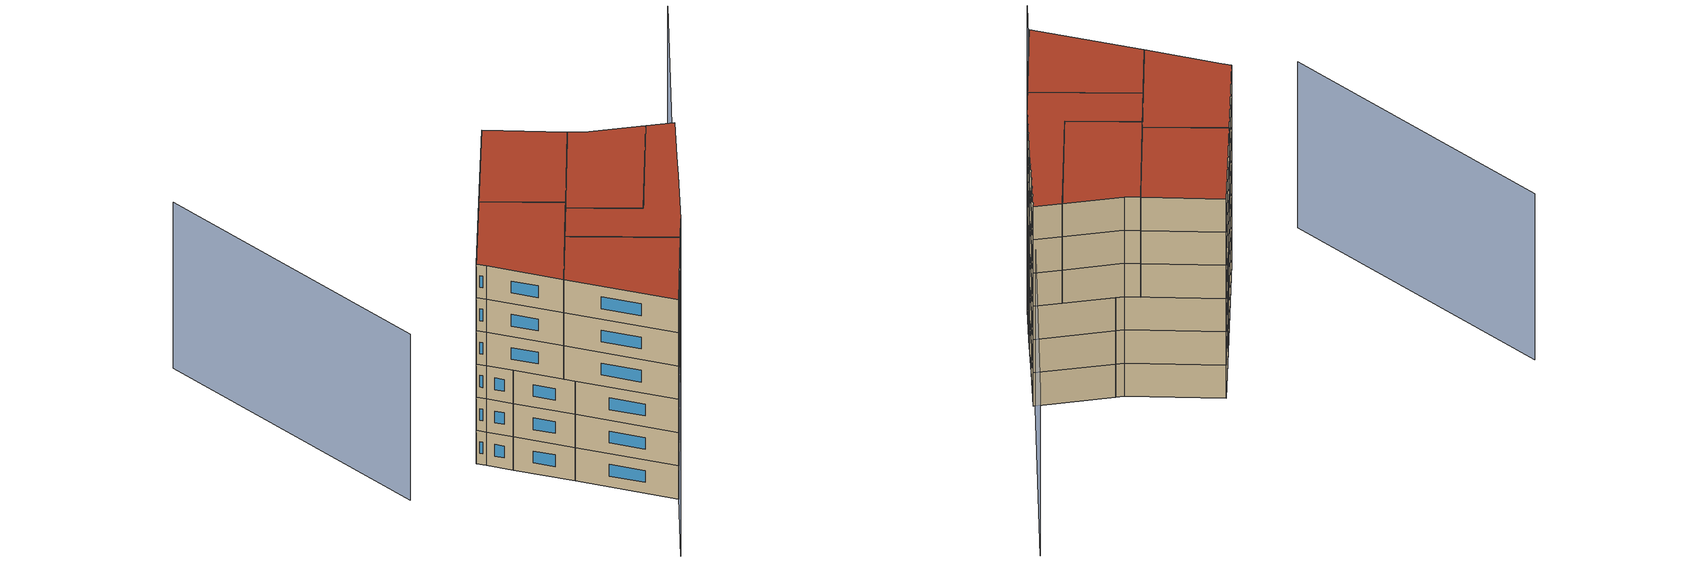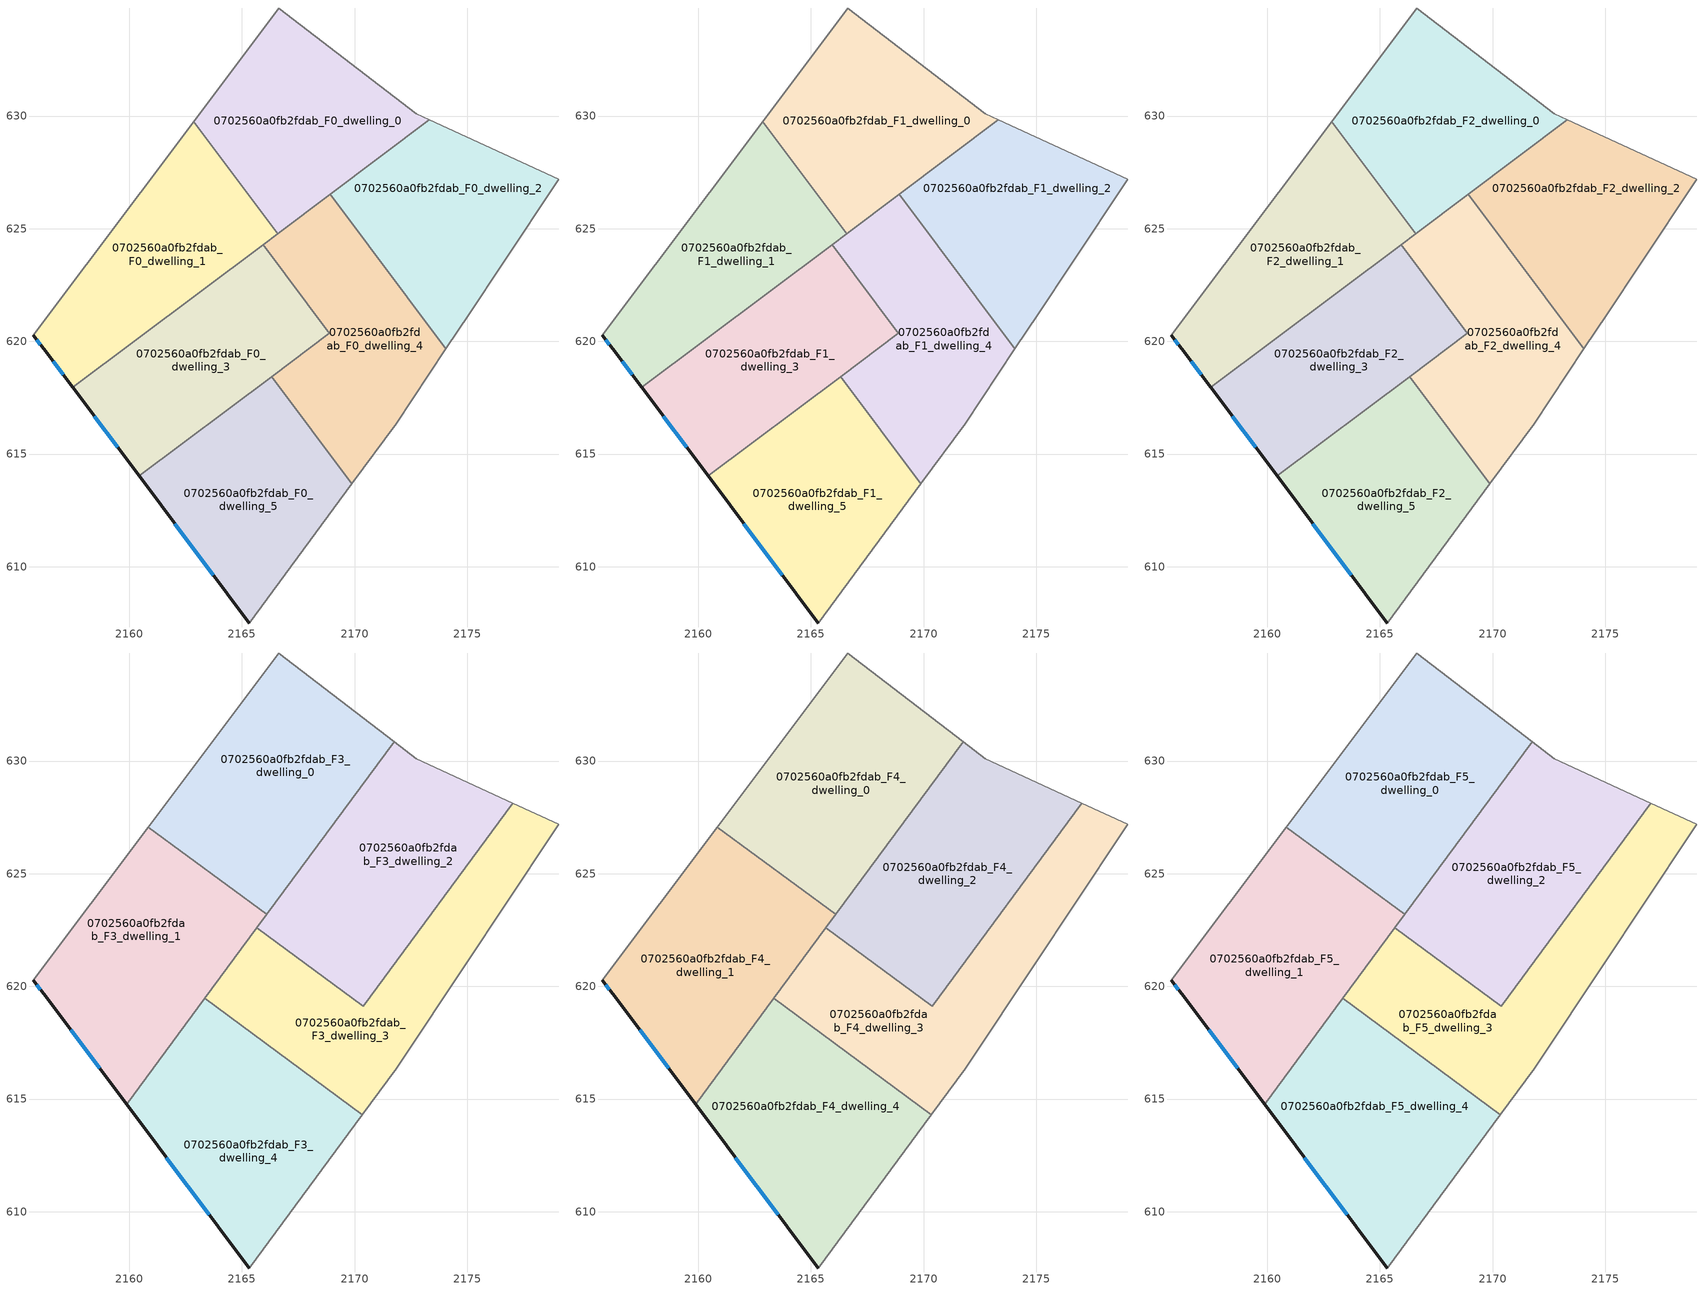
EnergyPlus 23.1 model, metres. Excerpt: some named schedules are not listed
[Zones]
0702560a0fb2fdab_F0_dwelling_0
 floor ground (EU_floor_Construction): 2172.73,630.11 2173.32,629.83 2166.59,624.78 2162.86,629.75 2166.64,634.79 z0
 wall adiabatic (EU_wall_Construction): 2166.59,624.78 2173.32,629.83 2172.73,630.11 2166.64,634.79 2162.86,629.75 z0:3
 wall to 0702560a0fb2fdab_F0_dwelling_1 (EU_wall_Construction): 2162.86,629.75 2166.59,624.78 z0:3
0702560a0fb2fdab_F0_dwelling_1
 floor ground (EU_floor_Construction): 2162.86,629.75 2166.59,624.78 2157.49,617.96 2156.21,619.67 2155.74,620.26 z0
 wall outside (EU_wall_Construction): 2155.74,620.26 2156.21,619.67 2157.49,617.96 z0:3
 wall adiabatic (EU_wall_Construction): 2162.86,629.75 2155.74,620.26 z0:3
 wall to 0702560a0fb2fdab_F0_dwelling_3 (EU_wall_Construction): 2157.49,617.96 2165.94,624.29 z0:3
 wall to 0702560a0fb2fdab_F0_dwelling_4 (EU_wall_Construction): 2165.94,624.29 2166.59,624.78 z0:3
 window (EU_Window_Construction): 2156.63,619.11 2157.08,618.51 / 2155.89,620.07 2156.06,619.86 z0.98:2.02
0702560a0fb2fdab_F0_dwelling_2
 floor ground (EU_floor_Construction): 2179.05,627.2 2176.54,623.42 2175.1,621.25 2174.05,619.67 2168.91,626.52 2173.32,629.83 z0
 wall adiabatic (EU_wall_Construction): 2174.05,619.67 2175.1,621.25 2176.54,623.42 2179.05,627.2 2173.32,629.83 2168.91,626.52 z0:3
 wall to 0702560a0fb2fdab_F0_dwelling_4 (EU_wall_Construction): 2168.91,626.52 2174.05,619.67 z0:3
0702560a0fb2fdab_F0_dwelling_3
 floor ground (EU_floor_Construction): 2165.94,624.29 2168.88,620.37 2160.44,614.03 2157.49,617.96 z0
 wall outside (EU_wall_Construction): 2157.49,617.96 2160.44,614.03 z0:3
 wall to 0702560a0fb2fdab_F0_dwelling_4 (EU_wall_Construction): 2166.31,618.44 2168.88,620.37 2165.94,624.29 z0:3
 wall to 0702560a0fb2fdab_F0_dwelling_5 (EU_wall_Construction): 2160.44,614.03 2166.31,618.44 z0:3
 window (EU_Window_Construction): 2158.45,616.68 2159.48,615.31 z0.98:2.02
0702560a0fb2fdab_F0_dwelling_4
 floor ground (EU_floor_Construction): 2168.91,626.52 2174.05,619.67 2171.84,616.34 2169.88,613.69 2166.31,618.44 2168.88,620.37 2165.94,624.29 z0
 wall adiabatic (EU_wall_Construction): 2169.88,613.69 2171.84,616.34 2174.05,619.67 / 2168.91,626.52 2166.59,624.78 z0:3
 wall to 0702560a0fb2fdab_F0_dwelling_5 (EU_wall_Construction): 2166.31,618.44 2169.88,613.69 z0:3
0702560a0fb2fdab_F0_dwelling_5
 floor ground (EU_floor_Construction): 2166.31,618.44 2169.88,613.69 2165.32,607.5 2160.44,614.03 z0
 wall outside (EU_wall_Construction): 2160.44,614.03 2165.32,607.5 z0:3
 wall adiabatic (EU_wall_Construction): 2165.32,607.5 2169.88,613.69 z0:3
 window (EU_Window_Construction): 2162.02,611.91 2163.73,609.63 z0.98:2.02
0702560a0fb2fdab_F1_dwelling_0
 floor to 0702560a0fb2fdab_F0_dwelling_0 (EU_floor_Construction): 2172.73,630.11 2173.32,629.83 2166.59,624.78 2162.86,629.75 2166.64,634.79 z3
 wall adiabatic (EU_wall_Construction): 2166.59,624.78 2173.32,629.83 2172.73,630.11 2166.64,634.79 2162.86,629.75 z3:6
 wall to 0702560a0fb2fdab_F1_dwelling_1 (EU_wall_Construction): 2162.86,629.75 2166.59,624.78 z3:6
0702560a0fb2fdab_F1_dwelling_1
 floor to 0702560a0fb2fdab_F0_dwelling_1 (EU_floor_Construction): 2162.86,629.75 2166.59,624.78 2157.49,617.96 2156.21,619.67 2155.74,620.26 z3
 wall outside (EU_wall_Construction): 2155.74,620.26 2156.21,619.67 2157.49,617.96 z3:6
 wall adiabatic (EU_wall_Construction): 2162.86,629.75 2155.74,620.26 z3:6
 wall to 0702560a0fb2fdab_F1_dwelling_3 (EU_wall_Construction): 2157.49,617.96 2165.94,624.29 z3:6
 wall to 0702560a0fb2fdab_F1_dwelling_4 (EU_wall_Construction): 2165.94,624.29 2166.59,624.78 z3:6
 window (EU_Window_Construction): 2156.63,619.11 2157.08,618.51 / 2155.89,620.07 2156.06,619.86 z3.98:5.02
0702560a0fb2fdab_F1_dwelling_2
 floor to 0702560a0fb2fdab_F0_dwelling_2 (EU_floor_Construction): 2179.05,627.2 2176.54,623.42 2175.1,621.25 2174.05,619.67 2168.91,626.52 2173.32,629.83 z3
 wall adiabatic (EU_wall_Construction): 2174.05,619.67 2175.1,621.25 2176.54,623.42 2179.05,627.2 2173.32,629.83 2168.91,626.52 z3:6
 wall to 0702560a0fb2fdab_F1_dwelling_4 (EU_wall_Construction): 2168.91,626.52 2174.05,619.67 z3:6
0702560a0fb2fdab_F1_dwelling_3
 floor to 0702560a0fb2fdab_F0_dwelling_3 (EU_floor_Construction): 2165.94,624.29 2168.88,620.37 2160.44,614.03 2157.49,617.96 z3
 wall outside (EU_wall_Construction): 2157.49,617.96 2160.44,614.03 z3:6
 wall to 0702560a0fb2fdab_F1_dwelling_4 (EU_wall_Construction): 2166.31,618.44 2168.88,620.37 2165.94,624.29 z3:6
 wall to 0702560a0fb2fdab_F1_dwelling_5 (EU_wall_Construction): 2160.44,614.03 2166.31,618.44 z3:6
 window (EU_Window_Construction): 2158.45,616.68 2159.48,615.31 z3.98:5.02
0702560a0fb2fdab_F1_dwelling_4
 floor to 0702560a0fb2fdab_F0_dwelling_4 (EU_floor_Construction): 2168.91,626.52 2174.05,619.67 2171.84,616.34 2169.88,613.69 2166.31,618.44 2168.88,620.37 2165.94,624.29 z3
 wall adiabatic (EU_wall_Construction): 2169.88,613.69 2171.84,616.34 2174.05,619.67 / 2168.91,626.52 2166.59,624.78 z3:6
 wall to 0702560a0fb2fdab_F1_dwelling_5 (EU_wall_Construction): 2166.31,618.44 2169.88,613.69 z3:6
0702560a0fb2fdab_F1_dwelling_5
 floor to 0702560a0fb2fdab_F0_dwelling_5 (EU_floor_Construction): 2166.31,618.44 2169.88,613.69 2165.32,607.5 2160.44,614.03 z3
 wall outside (EU_wall_Construction): 2160.44,614.03 2165.32,607.5 z3:6
 wall adiabatic (EU_wall_Construction): 2165.32,607.5 2169.88,613.69 z3:6
 window (EU_Window_Construction): 2162.02,611.91 2163.73,609.63 z3.98:5.02
0702560a0fb2fdab_F2_dwelling_0
 floor to 0702560a0fb2fdab_F1_dwelling_0 (EU_floor_Construction): 2172.73,630.11 2173.32,629.83 2166.59,624.78 2162.86,629.75 2166.64,634.79 z6
 wall adiabatic (EU_wall_Construction): 2166.59,624.78 2173.32,629.83 2172.73,630.11 2166.64,634.79 2162.86,629.75 z6:9
 wall to 0702560a0fb2fdab_F2_dwelling_1 (EU_wall_Construction): 2162.86,629.75 2166.59,624.78 z6:9
0702560a0fb2fdab_F2_dwelling_1
 floor to 0702560a0fb2fdab_F1_dwelling_1 (EU_floor_Construction): 2162.86,629.75 2166.59,624.78 2157.49,617.96 2156.21,619.67 2155.74,620.26 z6
 wall outside (EU_wall_Construction): 2155.74,620.26 2156.21,619.67 2157.49,617.96 z6:9
 wall adiabatic (EU_wall_Construction): 2162.86,629.75 2155.74,620.26 z6:9
 wall to 0702560a0fb2fdab_F2_dwelling_3 (EU_wall_Construction): 2157.49,617.96 2165.94,624.29 z6:9
 wall to 0702560a0fb2fdab_F2_dwelling_4 (EU_wall_Construction): 2165.94,624.29 2166.59,624.78 z6:9
 window (EU_Window_Construction): 2156.63,619.11 2157.08,618.51 / 2155.89,620.07 2156.06,619.86 z6.98:8.02
0702560a0fb2fdab_F2_dwelling_2
 floor to 0702560a0fb2fdab_F1_dwelling_2 (EU_floor_Construction): 2179.05,627.2 2176.54,623.42 2175.1,621.25 2174.05,619.67 2168.91,626.52 2173.32,629.83 z6
 wall adiabatic (EU_wall_Construction): 2174.05,619.67 2175.1,621.25 2176.54,623.42 2179.05,627.2 2173.32,629.83 2168.91,626.52 z6:9
 wall to 0702560a0fb2fdab_F2_dwelling_4 (EU_wall_Construction): 2168.91,626.52 2174.05,619.67 z6:9
0702560a0fb2fdab_F2_dwelling_3
 floor to 0702560a0fb2fdab_F1_dwelling_3 (EU_floor_Construction): 2165.94,624.29 2168.88,620.37 2160.44,614.03 2157.49,617.96 z6
 wall outside (EU_wall_Construction): 2157.49,617.96 2160.44,614.03 z6:9
 wall to 0702560a0fb2fdab_F2_dwelling_4 (EU_wall_Construction): 2166.31,618.44 2168.88,620.37 2165.94,624.29 z6:9
 wall to 0702560a0fb2fdab_F2_dwelling_5 (EU_wall_Construction): 2160.44,614.03 2166.31,618.44 z6:9
 window (EU_Window_Construction): 2158.45,616.68 2159.48,615.31 z6.98:8.02
0702560a0fb2fdab_F2_dwelling_4
 floor to 0702560a0fb2fdab_F1_dwelling_4 (EU_floor_Construction): 2168.91,626.52 2174.05,619.67 2171.84,616.34 2169.88,613.69 2166.31,618.44 2168.88,620.37 2165.94,624.29 z6
 wall adiabatic (EU_wall_Construction): 2169.88,613.69 2171.84,616.34 2174.05,619.67 / 2168.91,626.52 2166.59,624.78 z6:9
 wall to 0702560a0fb2fdab_F2_dwelling_5 (EU_wall_Construction): 2166.31,618.44 2169.88,613.69 z6:9
0702560a0fb2fdab_F2_dwelling_5
 floor to 0702560a0fb2fdab_F1_dwelling_5 (EU_floor_Construction): 2166.31,618.44 2169.88,613.69 2165.32,607.5 2160.44,614.03 z6
 wall outside (EU_wall_Construction): 2160.44,614.03 2165.32,607.5 z6:9
 wall adiabatic (EU_wall_Construction): 2165.32,607.5 2169.88,613.69 z6:9
 window (EU_Window_Construction): 2162.02,611.91 2163.73,609.63 z6.98:8.02
0702560a0fb2fdab_F3_dwelling_0
 floor to 0702560a0fb2fdab_F2_dwelling_0 (EU_floor_Construction): 2171.75,630.86 2168.1,625.92 2166.59,624.78 2162.86,629.75 2166.64,634.79 z9
 floor to 0702560a0fb2fdab_F2_dwelling_1 (EU_floor_Construction): 2162.86,629.75 2166.59,624.78 2165.28,623.8 2160.85,627.07 z9
 floor to 0702560a0fb2fdab_F2_dwelling_3 (EU_floor_Construction): 2165.94,624.29 2166.42,623.64 2166.09,623.2 2165.28,623.8 z9
 floor to 0702560a0fb2fdab_F2_dwelling_4 (EU_floor_Construction): 2168.1,625.92 2166.42,623.64 2165.94,624.29 z9
 wall adiabatic (EU_wall_Construction): 2166.09,623.2 2171.75,630.86 2166.64,634.79 2160.85,627.07 z9:12
 wall to 0702560a0fb2fdab_F3_dwelling_1 (EU_wall_Construction): 2160.85,627.07 2166.09,623.2 z9:12
0702560a0fb2fdab_F3_dwelling_1
 floor to 0702560a0fb2fdab_F2_dwelling_1 (EU_floor_Construction): 2165.28,623.8 2157.49,617.96 2156.21,619.67 2155.74,620.26 2160.85,627.07 z9
 floor to 0702560a0fb2fdab_F2_dwelling_3 (EU_floor_Construction): 2166.09,623.2 2159.88,614.77 2157.49,617.96 2165.28,623.8 z9
 wall outside (EU_wall_Construction): 2155.74,620.26 2156.21,619.67 2159.88,614.77 z9:12
 wall adiabatic (EU_wall_Construction): 2160.85,627.07 2155.74,620.26 z9:12
 wall to 0702560a0fb2fdab_F3_dwelling_4 (EU_wall_Construction): 2159.88,614.77 2163.35,619.47 z9:12
 wall to 0702560a0fb2fdab_F3_dwelling_3 (EU_wall_Construction): 2163.35,619.47 2165.66,622.6 z9:12
 wall to 0702560a0fb2fdab_F3_dwelling_2 (EU_wall_Construction): 2165.66,622.6 2166.09,623.2 z9:12
 window (EU_Window_Construction): 2155.89,620.07 2156.06,619.86 / 2157.4,618.07 2158.69,616.36 z9.98:11.02
0702560a0fb2fdab_F3_dwelling_2
 floor to 0702560a0fb2fdab_F2_dwelling_2 (EU_floor_Construction): 2177.01,628.13 2172.4,621.87 2168.91,626.52 2173.32,629.83 z9
 floor to 0702560a0fb2fdab_F2_dwelling_0 (EU_floor_Construction): 2172.73,630.11 2173.32,629.83 2168.1,625.92 2171.75,630.86 z9
 floor to 0702560a0fb2fdab_F2_dwelling_4 (EU_floor_Construction): 2168.91,626.52 2172.4,621.87 2170.37,619.13 2168.79,620.3 2168.88,620.37 2166.42,623.64 2168.1,625.92 z9
 floor to 0702560a0fb2fdab_F2_dwelling_3 (EU_floor_Construction): 2166.42,623.64 2168.88,620.37 2168.79,620.3 2165.66,622.6 z9
 wall adiabatic (EU_wall_Construction): 2177.01,628.13 2172.73,630.11 2171.75,630.86 2166.09,623.2 z9:12
 wall to 0702560a0fb2fdab_F3_dwelling_3 (EU_wall_Construction): 2165.66,622.6 2170.37,619.13 2177.01,628.13 z9:12
0702560a0fb2fdab_F3_dwelling_3
 floor to 0702560a0fb2fdab_F2_dwelling_3 (EU_floor_Construction): 2168.79,620.3 2165.54,617.86 2163.35,619.47 2165.66,622.6 z9
 floor to 0702560a0fb2fdab_F2_dwelling_2 (EU_floor_Construction): 2179.05,627.2 2176.54,623.42 2175.1,621.25 2174.05,619.67 2172.4,621.87 2177.01,628.13 z9
 floor to 0702560a0fb2fdab_F2_dwelling_4 (EU_floor_Construction): 2172.4,621.87 2174.05,619.67 2171.84,616.34 2170.34,614.31 2168.25,615.86 2166.31,618.44 2168.79,620.3 2170.37,619.13 z9
 floor to 0702560a0fb2fdab_F2_dwelling_5 (EU_floor_Construction): 2166.31,618.44 2168.25,615.86 2165.54,617.86 z9
 wall adiabatic (EU_wall_Construction): 2170.34,614.31 2171.84,616.34 2175.1,621.25 2176.54,623.42 2179.05,627.2 2177.01,628.13 z9:12
 wall to 0702560a0fb2fdab_F3_dwelling_4 (EU_wall_Construction): 2163.35,619.47 2170.34,614.31 z9:12
0702560a0fb2fdab_F3_dwelling_4
 floor to 0702560a0fb2fdab_F2_dwelling_4 (EU_floor_Construction): 2170.34,614.31 2169.88,613.69 2168.25,615.86 z9
 floor to 0702560a0fb2fdab_F2_dwelling_5 (EU_floor_Construction): 2168.25,615.86 2169.88,613.69 2165.32,607.5 2160.44,614.03 2165.54,617.86 z9
 floor to 0702560a0fb2fdab_F2_dwelling_3 (EU_floor_Construction): 2165.54,617.86 2160.44,614.03 2159.88,614.77 2163.35,619.47 z9
 wall outside (EU_wall_Construction): 2159.88,614.77 2165.32,607.5 z9:12
 wall adiabatic (EU_wall_Construction): 2165.32,607.5 2170.34,614.31 z9:12
 window (EU_Window_Construction): 2161.65,612.41 2163.55,609.87 z9.98:11.02
0702560a0fb2fdab_F4_dwelling_0
 floor to 0702560a0fb2fdab_F3_dwelling_0 (EU_floor_Construction): 2171.75,630.86 2166.09,623.2 2160.85,627.07 2166.64,634.79 z12
 wall adiabatic (EU_wall_Construction): 2166.09,623.2 2171.75,630.86 2166.64,634.79 2160.85,627.07 z12:15
 wall to 0702560a0fb2fdab_F4_dwelling_1 (EU_wall_Construction): 2160.85,627.07 2166.09,623.2 z12:15
0702560a0fb2fdab_F4_dwelling_1
 floor to 0702560a0fb2fdab_F3_dwelling_1 (EU_floor_Construction): 2166.09,623.2 2159.88,614.77 2156.21,619.67 2155.74,620.26 2160.85,627.07 z12
 wall outside (EU_wall_Construction): 2155.74,620.26 2156.21,619.67 2159.88,614.77 z12:15
 wall adiabatic (EU_wall_Construction): 2160.85,627.07 2155.74,620.26 z12:15
 wall to 0702560a0fb2fdab_F4_dwelling_4 (EU_wall_Construction): 2159.88,614.77 2163.35,619.47 z12:15
 wall to 0702560a0fb2fdab_F4_dwelling_3 (EU_wall_Construction): 2163.35,619.47 2165.66,622.6 z12:15
 wall to 0702560a0fb2fdab_F4_dwelling_2 (EU_wall_Construction): 2165.66,622.6 2166.09,623.2 z12:15
 window (EU_Window_Construction): 2155.89,620.07 2156.06,619.86 / 2157.4,618.07 2158.69,616.36 z12.98:14.02
0702560a0fb2fdab_F4_dwelling_2
 floor to 0702560a0fb2fdab_F3_dwelling_2 (EU_floor_Construction): 2177.01,628.13 2170.37,619.13 2165.66,622.6 2171.75,630.86 2172.73,630.11 z12
 wall adiabatic (EU_wall_Construction): 2177.01,628.13 2172.73,630.11 2171.75,630.86 2166.09,623.2 z12:15
 wall to 0702560a0fb2fdab_F4_dwelling_3 (EU_wall_Construction): 2165.66,622.6 2170.37,619.13 2177.01,628.13 z12:15
0702560a0fb2fdab_F4_dwelling_3
 floor to 0702560a0fb2fdab_F3_dwelling_3 (EU_floor_Construction): 2179.05,627.2 2176.54,623.42 2175.1,621.25 2171.84,616.34 2170.34,614.31 2163.35,619.47 2165.66,622.6 2170.37,619.13 2177.01,628.13 z12
 wall adiabatic (EU_wall_Construction): 2170.34,614.31 2171.84,616.34 2175.1,621.25 2176.54,623.42 2179.05,627.2 2177.01,628.13 z12:15
 wall to 0702560a0fb2fdab_F4_dwelling_4 (EU_wall_Construction): 2163.35,619.47 2170.34,614.31 z12:15
0702560a0fb2fdab_F4_dwelling_4
 floor to 0702560a0fb2fdab_F3_dwelling_4 (EU_floor_Construction): 2170.34,614.31 2165.32,607.5 2159.88,614.77 2163.35,619.47 z12
 wall outside (EU_wall_Construction): 2159.88,614.77 2165.32,607.5 z12:15
 wall adiabatic (EU_wall_Construction): 2165.32,607.5 2170.34,614.31 z12:15
 window (EU_Window_Construction): 2161.65,612.41 2163.55,609.87 z12.98:14.02
0702560a0fb2fdab_F5_dwelling_0
 floor to 0702560a0fb2fdab_F4_dwelling_0 (EU_floor_Construction): 2171.75,630.86 2166.09,623.2 2160.85,627.07 2166.64,634.79 z15
 wall adiabatic (EU_wall_Construction): 2166.09,623.2 2171.75,630.86 2166.64,634.79 2160.85,627.07 z15:18
 wall to 0702560a0fb2fdab_F5_dwelling_1 (EU_wall_Construction): 2160.85,627.07 2166.09,623.2 z15:18
 roof outside (EU_roof_Construction): 2166.09,623.2 2171.75,630.86 2166.64,634.79 2160.85,627.07 z18
0702560a0fb2fdab_F5_dwelling_1
 floor to 0702560a0fb2fdab_F4_dwelling_1 (EU_floor_Construction): 2166.09,623.2 2159.88,614.77 2156.21,619.67 2155.74,620.26 2160.85,627.07 z15
 wall outside (EU_wall_Construction): 2155.74,620.26 2156.21,619.67 2159.88,614.77 z15:18
 wall adiabatic (EU_wall_Construction): 2160.85,627.07 2155.74,620.26 z15:18
 wall to 0702560a0fb2fdab_F5_dwelling_4 (EU_wall_Construction): 2159.88,614.77 2163.35,619.47 z15:18
 wall to 0702560a0fb2fdab_F5_dwelling_3 (EU_wall_Construction): 2163.35,619.47 2165.66,622.6 z15:18
 wall to 0702560a0fb2fdab_F5_dwelling_2 (EU_wall_Construction): 2165.66,622.6 2166.09,623.2 z15:18
 window (EU_Window_Construction): 2155.89,620.07 2156.06,619.86 / 2157.4,618.07 2158.69,616.36 z15.98:17.02
 roof outside (EU_roof_Construction): 2159.88,614.77 2166.09,623.2 2160.85,627.07 2155.74,620.26 2156.21,619.67 z18
0702560a0fb2fdab_F5_dwelling_2
 floor to 0702560a0fb2fdab_F4_dwelling_2 (EU_floor_Construction): 2177.01,628.13 2170.37,619.13 2165.66,622.6 2171.75,630.86 2172.73,630.11 z15
 wall adiabatic (EU_wall_Construction): 2177.01,628.13 2172.73,630.11 2171.75,630.86 2166.09,623.2 z15:18
 wall to 0702560a0fb2fdab_F5_dwelling_3 (EU_wall_Construction): 2165.66,622.6 2170.37,619.13 2177.01,628.13 z15:18
 roof outside (EU_roof_Construction): 2170.37,619.13 2177.01,628.13 2172.73,630.11 2171.75,630.86 2165.66,622.6 z18
0702560a0fb2fdab_F5_dwelling_3
 floor to 0702560a0fb2fdab_F4_dwelling_3 (EU_floor_Construction): 2179.05,627.2 2176.54,623.42 2175.1,621.25 2171.84,616.34 2170.34,614.31 2163.35,619.47 2165.66,622.6 2170.37,619.13 2177.01,628.13 z15
 wall adiabatic (EU_wall_Construction): 2170.34,614.31 2171.84,616.34 2175.1,621.25 2176.54,623.42 2179.05,627.2 2177.01,628.13 z15:18
 wall to 0702560a0fb2fdab_F5_dwelling_4 (EU_wall_Construction): 2163.35,619.47 2170.34,614.31 z15:18
 roof outside (EU_roof_Construction): 2171.84,616.34 2175.1,621.25 2176.54,623.42 2179.05,627.2 2177.01,628.13 2170.37,619.13 2165.66,622.6 2163.35,619.47 2170.34,614.31 z18
0702560a0fb2fdab_F5_dwelling_4
 floor to 0702560a0fb2fdab_F4_dwelling_4 (EU_floor_Construction): 2170.34,614.31 2165.32,607.5 2159.88,614.77 2163.35,619.47 z15
 wall outside (EU_wall_Construction): 2159.88,614.77 2165.32,607.5 z15:18
 wall adiabatic (EU_wall_Construction): 2165.32,607.5 2170.34,614.31 z15:18
 window (EU_Window_Construction): 2161.65,612.41 2163.55,609.87 z15.98:17.02
 roof outside (EU_roof_Construction): 2165.32,607.5 2170.34,614.31 2163.35,619.47 2159.88,614.77 z18
shading: 2148.8,619.13 2144.72,644.03 / 2160.95,601.15 2190.46,644.03 z0:15
[Building]
EU S2 Campaign: North Axis=0; Terrain=City; Solar Distribution=FullExterior
[Site:Location]
Bologna: Latitude=44.5; Longitude=11.25; Time Zone=1; Elevation=37
[SizingPeriod:WeatherFileDays]
AnnualSizingPeriod: Begin Month=1; Begin Day of Month=1; End Month=12; End Day of Month=31; Day of Week for Start Day=Monday; Use Weather File Daylight Saving Period=No; Use Weather File Rain and Snow Indicators=No
[MATERIAL]
EU_InternalMass_Material: Roughness=MediumRough; Thickness=0.1; Conductivity=1; Density=1800; Specific Heat=900; Thermal Absorptance=0.9; Solar Absorptance=0.7; Visible Absorptance=0.7
[MATERIAL:NOMASS] Roughness=MediumRough; Thermal Absorptance=0.9; Solar Absorptance=0.7; Visible Absorptance=0.7
Name | Thermal Resistance
EU_wall_NoMass | 0.905828
EU_roof_NoMass | 0.37593
EU_floor_NoMass | 0.67114
[WINDOWMATERIAL:SIMPLEGLAZINGSYSTEM]
EU_Window_SimpleGlazing: UFactor=4.52486; Solar Heat Gain Coefficient=0.85; Visible Transmittance=0.85
[CONSTRUCTION]
EU_wall_Construction: EU_wall_NoMass
EU_roof_Construction: EU_roof_NoMass
EU_floor_Construction: EU_floor_NoMass
EU_Window_Construction: EU_Window_SimpleGlazing
EU_InternalMass_Construction: EU_InternalMass_Material
[ZONE] Type=1; Multiplier=1; Ceiling Height=autocalculate; Floor Area=autocalculate; Part of Total Floor Area=Yes
Name | Volume
0702560a0fb2fdab_F0_dwelling_0; 0702560a0fb2fdab_F1_dwelling_0; 0702560a0fb2fdab_F2_dwelling_0; 0702560a0fb2fdab_F0_dwelling_4; 0702560a0fb2fdab_F1_dwelling_4; 0702560a0fb2fdab_F2_dwelling_4; 0702560a0fb2fdab_F0_dwelling_5; 0702560a0fb2fdab_F1_dwelling_5; 0702560a0fb2fdab_F2_dwelling_5 | 155.448
0702560a0fb2fdab_F3_dwelling_0; 0702560a0fb2fdab_F4_dwelling_0; 0702560a0fb2fdab_F5_dwelling_0 | 186.525
0702560a0fb2fdab_F0_dwelling_1; 0702560a0fb2fdab_F1_dwelling_1; 0702560a0fb2fdab_F2_dwelling_1 | 155.465
0702560a0fb2fdab_F3_dwelling_1; 0702560a0fb2fdab_F4_dwelling_1; 0702560a0fb2fdab_F5_dwelling_1 | 186.544
0702560a0fb2fdab_F0_dwelling_2; 0702560a0fb2fdab_F1_dwelling_2; 0702560a0fb2fdab_F2_dwelling_2 | 155.46
0702560a0fb2fdab_F3_dwelling_2; 0702560a0fb2fdab_F4_dwelling_2; 0702560a0fb2fdab_F5_dwelling_2 | 186.576
0702560a0fb2fdab_F0_dwelling_3; 0702560a0fb2fdab_F1_dwelling_3; 0702560a0fb2fdab_F2_dwelling_3 | 155.446
0702560a0fb2fdab_F3_dwelling_3; 0702560a0fb2fdab_F4_dwelling_3; 0702560a0fb2fdab_F5_dwelling_3 | 186.552
0702560a0fb2fdab_F3_dwelling_4; 0702560a0fb2fdab_F4_dwelling_4; 0702560a0fb2fdab_F5_dwelling_4 | 186.529
[INTERNALMASS] Construction=EU_InternalMass_Construction
Name | Zone or ZoneList | Surface Area
0702560a0fb2fdab_F0_dwelling_0_EU_InternalMass | 0702560a0fb2fdab_F0_dwelling_0 | 51.8177
0702560a0fb2fdab_F0_dwelling_1_EU_InternalMass | 0702560a0fb2fdab_F0_dwelling_1 | 51.8217
0702560a0fb2fdab_F0_dwelling_2_EU_InternalMass | 0702560a0fb2fdab_F0_dwelling_2 | 51.8204
0702560a0fb2fdab_F0_dwelling_3_EU_InternalMass | 0702560a0fb2fdab_F0_dwelling_3 | 51.816
0702560a0fb2fdab_F0_dwelling_4_EU_InternalMass | 0702560a0fb2fdab_F0_dwelling_4 | 51.8158
0702560a0fb2fdab_F0_dwelling_5_EU_InternalMass | 0702560a0fb2fdab_F0_dwelling_5 | 51.819
0702560a0fb2fdab_F1_dwelling_0_EU_InternalMass | 0702560a0fb2fdab_F1_dwelling_0 | 51.8177
0702560a0fb2fdab_F1_dwelling_1_EU_InternalMass | 0702560a0fb2fdab_F1_dwelling_1 | 51.8217
0702560a0fb2fdab_F1_dwelling_2_EU_InternalMass | 0702560a0fb2fdab_F1_dwelling_2 | 51.8204
0702560a0fb2fdab_F1_dwelling_3_EU_InternalMass | 0702560a0fb2fdab_F1_dwelling_3 | 51.816
0702560a0fb2fdab_F1_dwelling_4_EU_InternalMass | 0702560a0fb2fdab_F1_dwelling_4 | 51.8158
0702560a0fb2fdab_F1_dwelling_5_EU_InternalMass | 0702560a0fb2fdab_F1_dwelling_5 | 51.819
0702560a0fb2fdab_F2_dwelling_0_EU_InternalMass | 0702560a0fb2fdab_F2_dwelling_0 | 51.8177
0702560a0fb2fdab_F2_dwelling_1_EU_InternalMass | 0702560a0fb2fdab_F2_dwelling_1 | 51.8217
0702560a0fb2fdab_F2_dwelling_2_EU_InternalMass | 0702560a0fb2fdab_F2_dwelling_2 | 51.8204
0702560a0fb2fdab_F2_dwelling_3_EU_InternalMass | 0702560a0fb2fdab_F2_dwelling_3 | 51.816
0702560a0fb2fdab_F2_dwelling_4_EU_InternalMass | 0702560a0fb2fdab_F2_dwelling_4 | 51.8158
0702560a0fb2fdab_F2_dwelling_5_EU_InternalMass | 0702560a0fb2fdab_F2_dwelling_5 | 51.819
0702560a0fb2fdab_F3_dwelling_0_EU_InternalMass | 0702560a0fb2fdab_F3_dwelling_0 | 62.1752
0702560a0fb2fdab_F3_dwelling_1_EU_InternalMass | 0702560a0fb2fdab_F3_dwelling_1 | 62.1826
0702560a0fb2fdab_F3_dwelling_2_EU_InternalMass | 0702560a0fb2fdab_F3_dwelling_2 | 62.1903
0702560a0fb2fdab_F3_dwelling_3_EU_InternalMass | 0702560a0fb2fdab_F3_dwelling_3 | 62.1844
0702560a0fb2fdab_F3_dwelling_4_EU_InternalMass | 0702560a0fb2fdab_F3_dwelling_4 | 62.178
0702560a0fb2fdab_F4_dwelling_0_EU_InternalMass | 0702560a0fb2fdab_F4_dwelling_0 | 62.1752
0702560a0fb2fdab_F4_dwelling_1_EU_InternalMass | 0702560a0fb2fdab_F4_dwelling_1 | 62.1826
0702560a0fb2fdab_F4_dwelling_2_EU_InternalMass | 0702560a0fb2fdab_F4_dwelling_2 | 62.1903
0702560a0fb2fdab_F4_dwelling_3_EU_InternalMass | 0702560a0fb2fdab_F4_dwelling_3 | 62.1844
0702560a0fb2fdab_F4_dwelling_4_EU_InternalMass | 0702560a0fb2fdab_F4_dwelling_4 | 62.178
0702560a0fb2fdab_F5_dwelling_0_EU_InternalMass | 0702560a0fb2fdab_F5_dwelling_0 | 62.1752
0702560a0fb2fdab_F5_dwelling_1_EU_InternalMass | 0702560a0fb2fdab_F5_dwelling_1 | 62.1826
0702560a0fb2fdab_F5_dwelling_2_EU_InternalMass | 0702560a0fb2fdab_F5_dwelling_2 | 62.1903
0702560a0fb2fdab_F5_dwelling_3_EU_InternalMass | 0702560a0fb2fdab_F5_dwelling_3 | 62.1844
0702560a0fb2fdab_F5_dwelling_4_EU_InternalMass | 0702560a0fb2fdab_F5_dwelling_4 | 62.178
[OTHEREQUIPMENT] Fuel Type=Electricity; Design Level Calculation Method=Watts/Area; Power per Zone Floor Area=1; Fraction Latent=0; Fraction Radiant=0; Fraction Lost=0; Carbon Dioxide Generation Rate=0; EndUse Subcategory=EU_Step8_InternalGains
Name | Zone or ZoneList or Space or SpaceList | Schedule
EU_Step8_InternalGain_0702560a0fb2fdab_F0_dwelling_0_f000 | 0702560a0fb2fdab_F0_dwelling_0 | EU_Step8_GainSchedule_0702560a0fb2fdab_F0_dwelling_0_f000
EU_Step8_InternalGain_0702560a0fb2fdab_F0_dwelling_1_f000 | 0702560a0fb2fdab_F0_dwelling_1 | EU_Step8_GainSchedule_0702560a0fb2fdab_F0_dwelling_1_f000
EU_Step8_InternalGain_0702560a0fb2fdab_F0_dwelling_2_f000 | 0702560a0fb2fdab_F0_dwelling_2 | EU_Step8_GainSchedule_0702560a0fb2fdab_F0_dwelling_2_f000
EU_Step8_InternalGain_0702560a0fb2fdab_F0_dwelling_3_f000 | 0702560a0fb2fdab_F0_dwelling_3 | EU_Step8_GainSchedule_0702560a0fb2fdab_F0_dwelling_3_f000
EU_Step8_InternalGain_0702560a0fb2fdab_F0_dwelling_4_f000 | 0702560a0fb2fdab_F0_dwelling_4 | EU_Step8_GainSchedule_0702560a0fb2fdab_F0_dwelling_4_f000
EU_Step8_InternalGain_0702560a0fb2fdab_F0_dwelling_5_f000 | 0702560a0fb2fdab_F0_dwelling_5 | EU_Step8_GainSchedule_0702560a0fb2fdab_F0_dwelling_5_f000
EU_Step8_InternalGain_0702560a0fb2fdab_F1_dwelling_0_f000 | 0702560a0fb2fdab_F1_dwelling_0 | EU_Step8_GainSchedule_0702560a0fb2fdab_F1_dwelling_0_f000
EU_Step8_InternalGain_0702560a0fb2fdab_F1_dwelling_1_f000 | 0702560a0fb2fdab_F1_dwelling_1 | EU_Step8_GainSchedule_0702560a0fb2fdab_F1_dwelling_1_f000
EU_Step8_InternalGain_0702560a0fb2fdab_F1_dwelling_2_f000 | 0702560a0fb2fdab_F1_dwelling_2 | EU_Step8_GainSchedule_0702560a0fb2fdab_F1_dwelling_2_f000
EU_Step8_InternalGain_0702560a0fb2fdab_F1_dwelling_3_f000 | 0702560a0fb2fdab_F1_dwelling_3 | EU_Step8_GainSchedule_0702560a0fb2fdab_F1_dwelling_3_f000
EU_Step8_InternalGain_0702560a0fb2fdab_F1_dwelling_4_f000 | 0702560a0fb2fdab_F1_dwelling_4 | EU_Step8_GainSchedule_0702560a0fb2fdab_F1_dwelling_4_f000
EU_Step8_InternalGain_0702560a0fb2fdab_F1_dwelling_5_f000 | 0702560a0fb2fdab_F1_dwelling_5 | EU_Step8_GainSchedule_0702560a0fb2fdab_F1_dwelling_5_f000
EU_Step8_InternalGain_0702560a0fb2fdab_F2_dwelling_0_f000 | 0702560a0fb2fdab_F2_dwelling_0 | EU_Step8_GainSchedule_0702560a0fb2fdab_F2_dwelling_0_f000
EU_Step8_InternalGain_0702560a0fb2fdab_F2_dwelling_1_f000 | 0702560a0fb2fdab_F2_dwelling_1 | EU_Step8_GainSchedule_0702560a0fb2fdab_F2_dwelling_1_f000
EU_Step8_InternalGain_0702560a0fb2fdab_F2_dwelling_2_f000 | 0702560a0fb2fdab_F2_dwelling_2 | EU_Step8_GainSchedule_0702560a0fb2fdab_F2_dwelling_2_f000
EU_Step8_InternalGain_0702560a0fb2fdab_F2_dwelling_3_f000 | 0702560a0fb2fdab_F2_dwelling_3 | EU_Step8_GainSchedule_0702560a0fb2fdab_F2_dwelling_3_f000
EU_Step8_InternalGain_0702560a0fb2fdab_F2_dwelling_4_f000 | 0702560a0fb2fdab_F2_dwelling_4 | EU_Step8_GainSchedule_0702560a0fb2fdab_F2_dwelling_4_f000
EU_Step8_InternalGain_0702560a0fb2fdab_F2_dwelling_5_f000 | 0702560a0fb2fdab_F2_dwelling_5 | EU_Step8_GainSchedule_0702560a0fb2fdab_F2_dwelling_5_f000
EU_Step8_InternalGain_0702560a0fb2fdab_F3_dwelling_0_f000 | 0702560a0fb2fdab_F3_dwelling_0 | EU_Step8_GainSchedule_0702560a0fb2fdab_F3_dwelling_0_f000
EU_Step8_InternalGain_0702560a0fb2fdab_F3_dwelling_1_f000 | 0702560a0fb2fdab_F3_dwelling_1 | EU_Step8_GainSchedule_0702560a0fb2fdab_F3_dwelling_1_f000
EU_Step8_InternalGain_0702560a0fb2fdab_F3_dwelling_2_f000 | 0702560a0fb2fdab_F3_dwelling_2 | EU_Step8_GainSchedule_0702560a0fb2fdab_F3_dwelling_2_f000
EU_Step8_InternalGain_0702560a0fb2fdab_F3_dwelling_3_f000 | 0702560a0fb2fdab_F3_dwelling_3 | EU_Step8_GainSchedule_0702560a0fb2fdab_F3_dwelling_3_f000
EU_Step8_InternalGain_0702560a0fb2fdab_F3_dwelling_4_f000 | 0702560a0fb2fdab_F3_dwelling_4 | EU_Step8_GainSchedule_0702560a0fb2fdab_F3_dwelling_4_f000
EU_Step8_InternalGain_0702560a0fb2fdab_F4_dwelling_0_f000 | 0702560a0fb2fdab_F4_dwelling_0 | EU_Step8_GainSchedule_0702560a0fb2fdab_F4_dwelling_0_f000
EU_Step8_InternalGain_0702560a0fb2fdab_F4_dwelling_1_f000 | 0702560a0fb2fdab_F4_dwelling_1 | EU_Step8_GainSchedule_0702560a0fb2fdab_F4_dwelling_1_f000
EU_Step8_InternalGain_0702560a0fb2fdab_F4_dwelling_2_f000 | 0702560a0fb2fdab_F4_dwelling_2 | EU_Step8_GainSchedule_0702560a0fb2fdab_F4_dwelling_2_f000
EU_Step8_InternalGain_0702560a0fb2fdab_F4_dwelling_3_f000 | 0702560a0fb2fdab_F4_dwelling_3 | EU_Step8_GainSchedule_0702560a0fb2fdab_F4_dwelling_3_f000
EU_Step8_InternalGain_0702560a0fb2fdab_F4_dwelling_4_f000 | 0702560a0fb2fdab_F4_dwelling_4 | EU_Step8_GainSchedule_0702560a0fb2fdab_F4_dwelling_4_f000
EU_Step8_InternalGain_0702560a0fb2fdab_F5_dwelling_0_f000 | 0702560a0fb2fdab_F5_dwelling_0 | EU_Step8_GainSchedule_0702560a0fb2fdab_F5_dwelling_0_f000
EU_Step8_InternalGain_0702560a0fb2fdab_F5_dwelling_1_f000 | 0702560a0fb2fdab_F5_dwelling_1 | EU_Step8_GainSchedule_0702560a0fb2fdab_F5_dwelling_1_f000
EU_Step8_InternalGain_0702560a0fb2fdab_F5_dwelling_2_f000 | 0702560a0fb2fdab_F5_dwelling_2 | EU_Step8_GainSchedule_0702560a0fb2fdab_F5_dwelling_2_f000
EU_Step8_InternalGain_0702560a0fb2fdab_F5_dwelling_3_f000 | 0702560a0fb2fdab_F5_dwelling_3 | EU_Step8_GainSchedule_0702560a0fb2fdab_F5_dwelling_3_f000
EU_Step8_InternalGain_0702560a0fb2fdab_F5_dwelling_4_f000 | 0702560a0fb2fdab_F5_dwelling_4 | EU_Step8_GainSchedule_0702560a0fb2fdab_F5_dwelling_4_f000
[ZONEVENTILATION:DESIGNFLOWRATE] Schedule=EU_AlwaysOn; Design Flow Rate Calculation Method=AirChanges/Hour; Air Changes per Hour=0.73129; Ventilation Type=Natural; Fan Pressure Rise=0; Fan Total Efficiency=1; Constant Term Coefficient=1; Temperature Term Coefficient=0; Velocity Term Coefficient=0; Velocity Squared Term Coefficient=0; Minimum Indoor Temperature=-100; Maximum Indoor Temperature=100; Delta Temperature=-100; Minimum Outdoor Temperature=-100; Maximum Outdoor Temperature=100; Maximum Wind Speed=40
Name | Zone or ZoneList or Space or SpaceList
EU_ConstantAir_0702560a0fb2fdab_F0_dwelling_0 | 0702560a0fb2fdab_F0_dwelling_0
EU_ConstantAir_0702560a0fb2fdab_F0_dwelling_1 | 0702560a0fb2fdab_F0_dwelling_1
EU_ConstantAir_0702560a0fb2fdab_F0_dwelling_2 | 0702560a0fb2fdab_F0_dwelling_2
EU_ConstantAir_0702560a0fb2fdab_F0_dwelling_3 | 0702560a0fb2fdab_F0_dwelling_3
EU_ConstantAir_0702560a0fb2fdab_F0_dwelling_4 | 0702560a0fb2fdab_F0_dwelling_4
EU_ConstantAir_0702560a0fb2fdab_F0_dwelling_5 | 0702560a0fb2fdab_F0_dwelling_5
EU_ConstantAir_0702560a0fb2fdab_F1_dwelling_0 | 0702560a0fb2fdab_F1_dwelling_0
EU_ConstantAir_0702560a0fb2fdab_F1_dwelling_1 | 0702560a0fb2fdab_F1_dwelling_1
EU_ConstantAir_0702560a0fb2fdab_F1_dwelling_2 | 0702560a0fb2fdab_F1_dwelling_2
EU_ConstantAir_0702560a0fb2fdab_F1_dwelling_3 | 0702560a0fb2fdab_F1_dwelling_3
EU_ConstantAir_0702560a0fb2fdab_F1_dwelling_4 | 0702560a0fb2fdab_F1_dwelling_4
EU_ConstantAir_0702560a0fb2fdab_F1_dwelling_5 | 0702560a0fb2fdab_F1_dwelling_5
EU_ConstantAir_0702560a0fb2fdab_F2_dwelling_0 | 0702560a0fb2fdab_F2_dwelling_0
EU_ConstantAir_0702560a0fb2fdab_F2_dwelling_1 | 0702560a0fb2fdab_F2_dwelling_1
EU_ConstantAir_0702560a0fb2fdab_F2_dwelling_2 | 0702560a0fb2fdab_F2_dwelling_2
EU_ConstantAir_0702560a0fb2fdab_F2_dwelling_3 | 0702560a0fb2fdab_F2_dwelling_3
EU_ConstantAir_0702560a0fb2fdab_F2_dwelling_4 | 0702560a0fb2fdab_F2_dwelling_4
EU_ConstantAir_0702560a0fb2fdab_F2_dwelling_5 | 0702560a0fb2fdab_F2_dwelling_5
EU_ConstantAir_0702560a0fb2fdab_F3_dwelling_0 | 0702560a0fb2fdab_F3_dwelling_0
EU_ConstantAir_0702560a0fb2fdab_F3_dwelling_1 | 0702560a0fb2fdab_F3_dwelling_1
EU_ConstantAir_0702560a0fb2fdab_F3_dwelling_2 | 0702560a0fb2fdab_F3_dwelling_2
EU_ConstantAir_0702560a0fb2fdab_F3_dwelling_3 | 0702560a0fb2fdab_F3_dwelling_3
EU_ConstantAir_0702560a0fb2fdab_F3_dwelling_4 | 0702560a0fb2fdab_F3_dwelling_4
EU_ConstantAir_0702560a0fb2fdab_F4_dwelling_0 | 0702560a0fb2fdab_F4_dwelling_0
EU_ConstantAir_0702560a0fb2fdab_F4_dwelling_1 | 0702560a0fb2fdab_F4_dwelling_1
EU_ConstantAir_0702560a0fb2fdab_F4_dwelling_2 | 0702560a0fb2fdab_F4_dwelling_2
EU_ConstantAir_0702560a0fb2fdab_F4_dwelling_3 | 0702560a0fb2fdab_F4_dwelling_3
EU_ConstantAir_0702560a0fb2fdab_F4_dwelling_4 | 0702560a0fb2fdab_F4_dwelling_4
EU_ConstantAir_0702560a0fb2fdab_F5_dwelling_0 | 0702560a0fb2fdab_F5_dwelling_0
EU_ConstantAir_0702560a0fb2fdab_F5_dwelling_1 | 0702560a0fb2fdab_F5_dwelling_1
EU_ConstantAir_0702560a0fb2fdab_F5_dwelling_2 | 0702560a0fb2fdab_F5_dwelling_2
EU_ConstantAir_0702560a0fb2fdab_F5_dwelling_3 | 0702560a0fb2fdab_F5_dwelling_3
EU_ConstantAir_0702560a0fb2fdab_F5_dwelling_4 | 0702560a0fb2fdab_F5_dwelling_4
[HVACTEMPLATE:THERMOSTAT] Constant Heating Setpoint=20; Constant Cooling Setpoint=50
EU_HeatOnly_0702560a0fb2fdab_F0_dwelling_0; EU_HeatOnly_0702560a0fb2fdab_F0_dwelling_1; EU_HeatOnly_0702560a0fb2fdab_F0_dwelling_2; EU_HeatOnly_0702560a0fb2fdab_F0_dwelling_3; EU_HeatOnly_0702560a0fb2fdab_F0_dwelling_4; EU_HeatOnly_0702560a0fb2fdab_F0_dwelling_5; EU_HeatOnly_0702560a0fb2fdab_F1_dwelling_0; EU_HeatOnly_0702560a0fb2fdab_F1_dwelling_1; EU_HeatOnly_0702560a0fb2fdab_F1_dwelling_2; EU_HeatOnly_0702560a0fb2fdab_F1_dwelling_3; EU_HeatOnly_0702560a0fb2fdab_F1_dwelling_4; EU_HeatOnly_0702560a0fb2fdab_F1_dwelling_5; EU_HeatOnly_0702560a0fb2fdab_F2_dwelling_0; EU_HeatOnly_0702560a0fb2fdab_F2_dwelling_1; EU_HeatOnly_0702560a0fb2fdab_F2_dwelling_2; EU_HeatOnly_0702560a0fb2fdab_F2_dwelling_3; EU_HeatOnly_0702560a0fb2fdab_F2_dwelling_4; EU_HeatOnly_0702560a0fb2fdab_F2_dwelling_5; EU_HeatOnly_0702560a0fb2fdab_F3_dwelling_0; EU_HeatOnly_0702560a0fb2fdab_F3_dwelling_1; EU_HeatOnly_0702560a0fb2fdab_F3_dwelling_2; EU_HeatOnly_0702560a0fb2fdab_F3_dwelling_3; EU_HeatOnly_0702560a0fb2fdab_F3_dwelling_4; EU_HeatOnly_0702560a0fb2fdab_F4_dwelling_0; EU_HeatOnly_0702560a0fb2fdab_F4_dwelling_1; EU_HeatOnly_0702560a0fb2fdab_F4_dwelling_2; EU_HeatOnly_0702560a0fb2fdab_F4_dwelling_3; EU_HeatOnly_0702560a0fb2fdab_F4_dwelling_4; EU_HeatOnly_0702560a0fb2fdab_F5_dwelling_0; EU_HeatOnly_0702560a0fb2fdab_F5_dwelling_1; EU_HeatOnly_0702560a0fb2fdab_F5_dwelling_2; EU_HeatOnly_0702560a0fb2fdab_F5_dwelling_3; EU_HeatOnly_0702560a0fb2fdab_F5_dwelling_4
[HVACTEMPLATE:ZONE:IDEALLOADSAIRSYSTEM] System Availability Schedule=EU_AlwaysOn; Maximum Heating Supply Air Temperature=50; Minimum Cooling Supply Air Temperature=13; Maximum Heating Supply Air Humidity Ratio=0.0156; Minimum Cooling Supply Air Humidity Ratio=0.0077; Heating Limit=NoLimit; Cooling Limit=NoLimit; Heating Availability Schedule=EU_AlwaysOn; Cooling Availability Schedule=EU_CoolingOff; Dehumidification Control Type=ConstantSensibleHeatRatio; Cooling Sensible Heat Ratio=0.7; Dehumidification Setpoint=60; Humidification Control Type=None; Humidification Setpoint=30; Outdoor Air Method=None; Outdoor Air Flow Rate per Person=0.00944; Outdoor Air Flow Rate per Zone Floor Area=0; Outdoor Air Flow Rate per Zone=0; Demand Controlled Ventilation Type=None; Outdoor Air Economizer Type=NoEconomizer; Heat Recovery Type=None; Sensible Heat Recovery Effectiveness=0.7; Latent Heat Recovery Effectiveness=0.65
Name | Template Thermostat
0702560a0fb2fdab_F0_dwelling_0 | EU_HeatOnly_0702560a0fb2fdab_F0_dwelling_0
0702560a0fb2fdab_F0_dwelling_1 | EU_HeatOnly_0702560a0fb2fdab_F0_dwelling_1
0702560a0fb2fdab_F0_dwelling_2 | EU_HeatOnly_0702560a0fb2fdab_F0_dwelling_2
0702560a0fb2fdab_F0_dwelling_3 | EU_HeatOnly_0702560a0fb2fdab_F0_dwelling_3
0702560a0fb2fdab_F0_dwelling_4 | EU_HeatOnly_0702560a0fb2fdab_F0_dwelling_4
0702560a0fb2fdab_F0_dwelling_5 | EU_HeatOnly_0702560a0fb2fdab_F0_dwelling_5
0702560a0fb2fdab_F1_dwelling_0 | EU_HeatOnly_0702560a0fb2fdab_F1_dwelling_0
0702560a0fb2fdab_F1_dwelling_1 | EU_HeatOnly_0702560a0fb2fdab_F1_dwelling_1
0702560a0fb2fdab_F1_dwelling_2 | EU_HeatOnly_0702560a0fb2fdab_F1_dwelling_2
0702560a0fb2fdab_F1_dwelling_3 | EU_HeatOnly_0702560a0fb2fdab_F1_dwelling_3
0702560a0fb2fdab_F1_dwelling_4 | EU_HeatOnly_0702560a0fb2fdab_F1_dwelling_4
0702560a0fb2fdab_F1_dwelling_5 | EU_HeatOnly_0702560a0fb2fdab_F1_dwelling_5
0702560a0fb2fdab_F2_dwelling_0 | EU_HeatOnly_0702560a0fb2fdab_F2_dwelling_0
0702560a0fb2fdab_F2_dwelling_1 | EU_HeatOnly_0702560a0fb2fdab_F2_dwelling_1
0702560a0fb2fdab_F2_dwelling_2 | EU_HeatOnly_0702560a0fb2fdab_F2_dwelling_2
0702560a0fb2fdab_F2_dwelling_3 | EU_HeatOnly_0702560a0fb2fdab_F2_dwelling_3
0702560a0fb2fdab_F2_dwelling_4 | EU_HeatOnly_0702560a0fb2fdab_F2_dwelling_4
0702560a0fb2fdab_F2_dwelling_5 | EU_HeatOnly_0702560a0fb2fdab_F2_dwelling_5
0702560a0fb2fdab_F3_dwelling_0 | EU_HeatOnly_0702560a0fb2fdab_F3_dwelling_0
0702560a0fb2fdab_F3_dwelling_1 | EU_HeatOnly_0702560a0fb2fdab_F3_dwelling_1
0702560a0fb2fdab_F3_dwelling_2 | EU_HeatOnly_0702560a0fb2fdab_F3_dwelling_2
0702560a0fb2fdab_F3_dwelling_3 | EU_HeatOnly_0702560a0fb2fdab_F3_dwelling_3
0702560a0fb2fdab_F3_dwelling_4 | EU_HeatOnly_0702560a0fb2fdab_F3_dwelling_4
0702560a0fb2fdab_F4_dwelling_0 | EU_HeatOnly_0702560a0fb2fdab_F4_dwelling_0
0702560a0fb2fdab_F4_dwelling_1 | EU_HeatOnly_0702560a0fb2fdab_F4_dwelling_1
0702560a0fb2fdab_F4_dwelling_2 | EU_HeatOnly_0702560a0fb2fdab_F4_dwelling_2
0702560a0fb2fdab_F4_dwelling_3 | EU_HeatOnly_0702560a0fb2fdab_F4_dwelling_3
0702560a0fb2fdab_F4_dwelling_4 | EU_HeatOnly_0702560a0fb2fdab_F4_dwelling_4
0702560a0fb2fdab_F5_dwelling_0 | EU_HeatOnly_0702560a0fb2fdab_F5_dwelling_0
0702560a0fb2fdab_F5_dwelling_1 | EU_HeatOnly_0702560a0fb2fdab_F5_dwelling_1
0702560a0fb2fdab_F5_dwelling_2 | EU_HeatOnly_0702560a0fb2fdab_F5_dwelling_2
0702560a0fb2fdab_F5_dwelling_3 | EU_HeatOnly_0702560a0fb2fdab_F5_dwelling_3
0702560a0fb2fdab_F5_dwelling_4 | EU_HeatOnly_0702560a0fb2fdab_F5_dwelling_4
[SIZING:ZONE] Zone Cooling Design Supply Air Temperature Input Method=SupplyAirTemperature; Zone Cooling Design Supply Air Temperature=13; Zone Heating Design Supply Air Temperature Input Method=SupplyAirTemperature; Zone Heating Design Supply Air Temperature=50; Zone Cooling Design Supply Air Humidity Ratio=0.008; Zone Heating Design Supply Air Humidity Ratio=0.008; Cooling Design Air Flow Method=DesignDay; Cooling Design Air Flow Rate=0; Cooling Minimum Air Flow per Zone Floor Area=0.000762; Cooling Minimum Air Flow=0; Cooling Minimum Air Flow Fraction=0.2; Heating Design Air Flow Method=DesignDay; Heating Design Air Flow Rate=0; Heating Maximum Air Flow per Zone Floor Area=0.002032; Heating Maximum Air Flow=0.141576; Heating Maximum Air Flow Fraction=0.3; Account for Dedicated Outdoor Air System=No; Dedicated Outdoor Air System Control Strategy=NeutralSupplyAir; Dedicated Outdoor Air Low Setpoint Temperature for Design=autosize; Dedicated Outdoor Air High Setpoint Temperature for Design=autosize; Zone Load Sizing Method=Sensible Load Only No Latent Load; Zone Latent Cooling Design Supply Air Humidity Ratio Input Method=HumidityRatioDifference; Zone Cooling Design Supply Air Humidity Ratio Difference=0.005; Zone Latent Heating Design Supply Air Humidity Ratio Input Method=HumidityRatioDifference; Zone Humidification Design Supply Air Humidity Ratio Difference=0.005
0702560a0fb2fdab_F0_dwelling_0; 0702560a0fb2fdab_F0_dwelling_1; 0702560a0fb2fdab_F0_dwelling_2; 0702560a0fb2fdab_F0_dwelling_3; 0702560a0fb2fdab_F0_dwelling_4; 0702560a0fb2fdab_F0_dwelling_5; 0702560a0fb2fdab_F1_dwelling_0; 0702560a0fb2fdab_F1_dwelling_1; 0702560a0fb2fdab_F1_dwelling_2; 0702560a0fb2fdab_F1_dwelling_3; 0702560a0fb2fdab_F1_dwelling_4; 0702560a0fb2fdab_F1_dwelling_5; 0702560a0fb2fdab_F2_dwelling_0; 0702560a0fb2fdab_F2_dwelling_1; 0702560a0fb2fdab_F2_dwelling_2; 0702560a0fb2fdab_F2_dwelling_3; 0702560a0fb2fdab_F2_dwelling_4; 0702560a0fb2fdab_F2_dwelling_5; 0702560a0fb2fdab_F3_dwelling_0; 0702560a0fb2fdab_F3_dwelling_1; 0702560a0fb2fdab_F3_dwelling_2; 0702560a0fb2fdab_F3_dwelling_3; 0702560a0fb2fdab_F3_dwelling_4; 0702560a0fb2fdab_F4_dwelling_0; 0702560a0fb2fdab_F4_dwelling_1; 0702560a0fb2fdab_F4_dwelling_2; 0702560a0fb2fdab_F4_dwelling_3; 0702560a0fb2fdab_F4_dwelling_4; 0702560a0fb2fdab_F5_dwelling_0; 0702560a0fb2fdab_F5_dwelling_1; 0702560a0fb2fdab_F5_dwelling_2; 0702560a0fb2fdab_F5_dwelling_3; 0702560a0fb2fdab_F5_dwelling_4
[SCHEDULE:FILE] Column Number=1; Rows to Skip at Top=0; Number of Hours of Data=8760; Column Separator=Comma; Interpolate to Timestep=No; Minutes per Item=60; Adjust Schedule for Daylight Savings=Yes
Name | File
EU_Step8_GainSchedule_0702560a0fb2fdab_F0_dwelling_0_f000 | ../../schedules/0702560a0fb2fdab/0702560a0fb2fdab_F0_dwelling_0_f000_gain.csv
EU_Step8_GainSchedule_0702560a0fb2fdab_F0_dwelling_1_f000 | ../../schedules/0702560a0fb2fdab/0702560a0fb2fdab_F0_dwelling_1_f000_gain.csv
EU_Step8_GainSchedule_0702560a0fb2fdab_F0_dwelling_2_f000 | ../../schedules/0702560a0fb2fdab/0702560a0fb2fdab_F0_dwelling_2_f000_gain.csv
EU_Step8_GainSchedule_0702560a0fb2fdab_F0_dwelling_3_f000 | ../../schedules/0702560a0fb2fdab/0702560a0fb2fdab_F0_dwelling_3_f000_gain.csv
EU_Step8_GainSchedule_0702560a0fb2fdab_F0_dwelling_4_f000 | ../../schedules/0702560a0fb2fdab/0702560a0fb2fdab_F0_dwelling_4_f000_gain.csv
EU_Step8_GainSchedule_0702560a0fb2fdab_F0_dwelling_5_f000 | ../../schedules/0702560a0fb2fdab/0702560a0fb2fdab_F0_dwelling_5_f000_gain.csv
EU_Step8_GainSchedule_0702560a0fb2fdab_F1_dwelling_0_f000 | ../../schedules/0702560a0fb2fdab/0702560a0fb2fdab_F1_dwelling_0_f000_gain.csv
EU_Step8_GainSchedule_0702560a0fb2fdab_F1_dwelling_1_f000 | ../../schedules/0702560a0fb2fdab/0702560a0fb2fdab_F1_dwelling_1_f000_gain.csv
EU_Step8_GainSchedule_0702560a0fb2fdab_F1_dwelling_2_f000 | ../../schedules/0702560a0fb2fdab/0702560a0fb2fdab_F1_dwelling_2_f000_gain.csv
EU_Step8_GainSchedule_0702560a0fb2fdab_F1_dwelling_3_f000 | ../../schedules/0702560a0fb2fdab/0702560a0fb2fdab_F1_dwelling_3_f000_gain.csv
EU_Step8_GainSchedule_0702560a0fb2fdab_F1_dwelling_4_f000 | ../../schedules/0702560a0fb2fdab/0702560a0fb2fdab_F1_dwelling_4_f000_gain.csv
EU_Step8_GainSchedule_0702560a0fb2fdab_F1_dwelling_5_f000 | ../../schedules/0702560a0fb2fdab/0702560a0fb2fdab_F1_dwelling_5_f000_gain.csv
EU_Step8_GainSchedule_0702560a0fb2fdab_F2_dwelling_0_f000 | ../../schedules/0702560a0fb2fdab/0702560a0fb2fdab_F2_dwelling_0_f000_gain.csv
EU_Step8_GainSchedule_0702560a0fb2fdab_F2_dwelling_1_f000 | ../../schedules/0702560a0fb2fdab/0702560a0fb2fdab_F2_dwelling_1_f000_gain.csv
EU_Step8_GainSchedule_0702560a0fb2fdab_F2_dwelling_2_f000 | ../../schedules/0702560a0fb2fdab/0702560a0fb2fdab_F2_dwelling_2_f000_gain.csv
EU_Step8_GainSchedule_0702560a0fb2fdab_F2_dwelling_3_f000 | ../../schedules/0702560a0fb2fdab/0702560a0fb2fdab_F2_dwelling_3_f000_gain.csv
EU_Step8_GainSchedule_0702560a0fb2fdab_F2_dwelling_4_f000 | ../../schedules/0702560a0fb2fdab/0702560a0fb2fdab_F2_dwelling_4_f000_gain.csv
EU_Step8_GainSchedule_0702560a0fb2fdab_F2_dwelling_5_f000 | ../../schedules/0702560a0fb2fdab/0702560a0fb2fdab_F2_dwelling_5_f000_gain.csv
EU_Step8_GainSchedule_0702560a0fb2fdab_F3_dwelling_0_f000 | ../../schedules/0702560a0fb2fdab/0702560a0fb2fdab_F3_dwelling_0_f000_gain.csv
EU_Step8_GainSchedule_0702560a0fb2fdab_F3_dwelling_1_f000 | ../../schedules/0702560a0fb2fdab/0702560a0fb2fdab_F3_dwelling_1_f000_gain.csv
EU_Step8_GainSchedule_0702560a0fb2fdab_F3_dwelling_2_f000 | ../../schedules/0702560a0fb2fdab/0702560a0fb2fdab_F3_dwelling_2_f000_gain.csv
EU_Step8_GainSchedule_0702560a0fb2fdab_F3_dwelling_3_f000 | ../../schedules/0702560a0fb2fdab/0702560a0fb2fdab_F3_dwelling_3_f000_gain.csv
EU_Step8_GainSchedule_0702560a0fb2fdab_F3_dwelling_4_f000 | ../../schedules/0702560a0fb2fdab/0702560a0fb2fdab_F3_dwelling_4_f000_gain.csv
EU_Step8_GainSchedule_0702560a0fb2fdab_F4_dwelling_0_f000 | ../../schedules/0702560a0fb2fdab/0702560a0fb2fdab_F4_dwelling_0_f000_gain.csv
EU_Step8_GainSchedule_0702560a0fb2fdab_F4_dwelling_1_f000 | ../../schedules/0702560a0fb2fdab/0702560a0fb2fdab_F4_dwelling_1_f000_gain.csv
EU_Step8_GainSchedule_0702560a0fb2fdab_F4_dwelling_2_f000 | ../../schedules/0702560a0fb2fdab/0702560a0fb2fdab_F4_dwelling_2_f000_gain.csv
EU_Step8_GainSchedule_0702560a0fb2fdab_F4_dwelling_3_f000 | ../../schedules/0702560a0fb2fdab/0702560a0fb2fdab_F4_dwelling_3_f000_gain.csv
EU_Step8_GainSchedule_0702560a0fb2fdab_F4_dwelling_4_f000 | ../../schedules/0702560a0fb2fdab/0702560a0fb2fdab_F4_dwelling_4_f000_gain.csv
EU_Step8_GainSchedule_0702560a0fb2fdab_F5_dwelling_0_f000 | ../../schedules/0702560a0fb2fdab/0702560a0fb2fdab_F5_dwelling_0_f000_gain.csv
EU_Step8_GainSchedule_0702560a0fb2fdab_F5_dwelling_1_f000 | ../../schedules/0702560a0fb2fdab/0702560a0fb2fdab_F5_dwelling_1_f000_gain.csv
